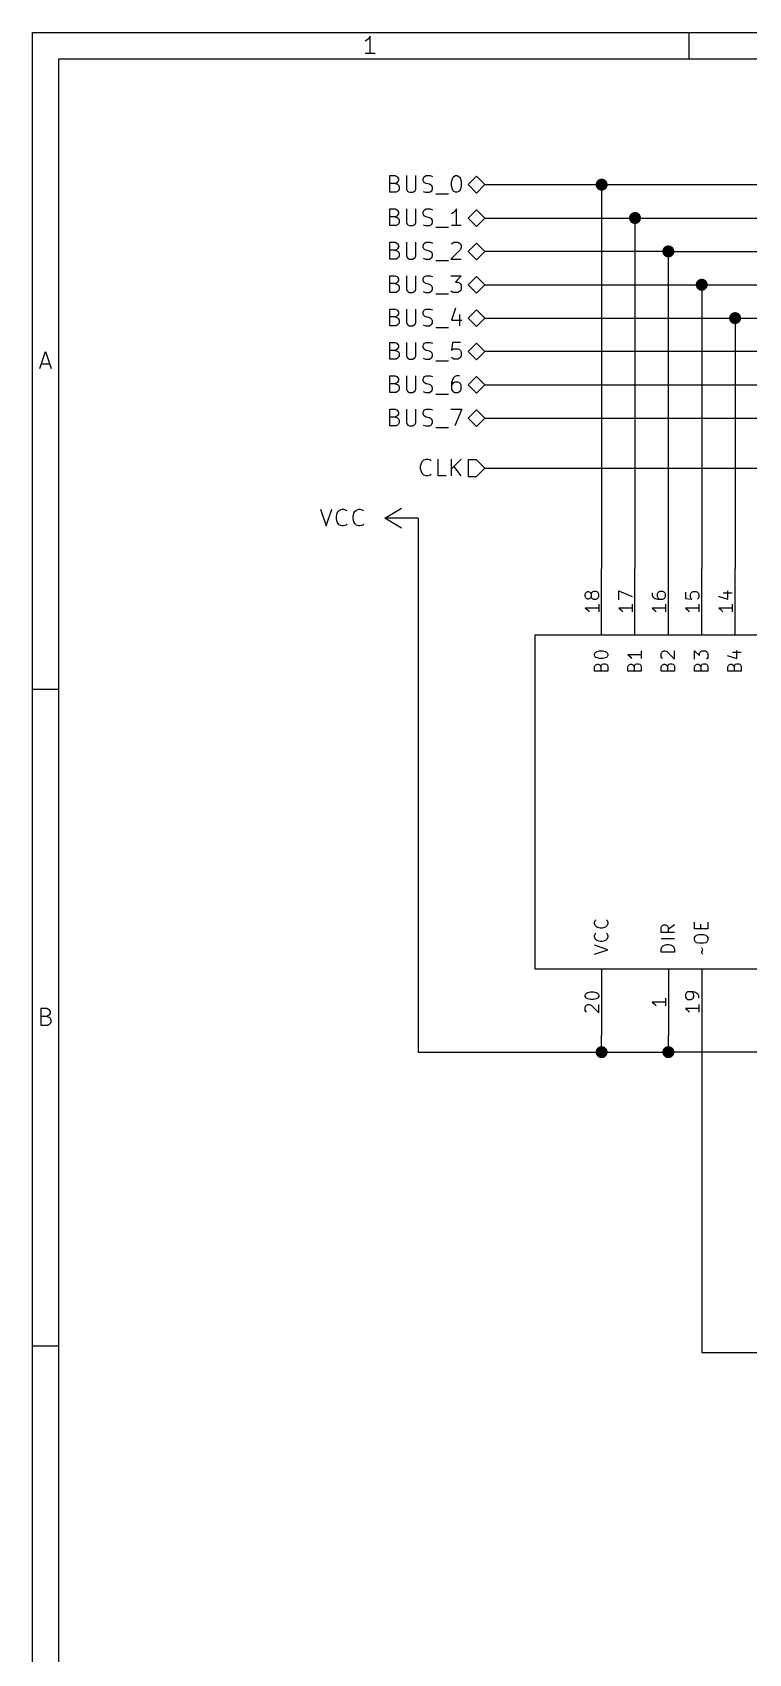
# Model space of a CAD drawing. Extents: x 0.4 to 11.3, y -7.9 to -0.4.
# Drawn here: x 0.394 to 2.54, y -5.253 to -0.394 of the extents above; entities that cross this region are included whole.
import ezdxf

# ---------------------------------------------------------------- set-up
doc = ezdxf.new("R2010")
doc.units = 0
doc.header["$MEASUREMENT"] = 0
for name, color, linetype in [('BROWN2', 54, 'CONTINUOUS'), ('CYAN2', 4, 'CONTINUOUS'), ('GREEN3', 91, 'CONTINUOUS'), ('LYELLOW', 51, 'CONTINUOUS'), ('RED2', 1, 'CONTINUOUS'), ('RED3', 11, 'CONTINUOUS')]:
    doc.layers.add(name, color=color, linetype=linetype)

msp = doc.modelspace()

# ---------------------------------------------------------------- linework, layer by layer
at = {"layer": 'BROWN2', "linetype": 'CONTINUOUS'}
for p, q in [((1.4646, -0.8728), (1.4646, -0.8228)), ((1.4646, -0.8228), (1.4812, -0.8228)), ((1.4812, -0.8228), (1.486, -0.8252)), ((1.486, -0.8252), (1.4884, -0.8276)), ((1.5146, -0.8228), (1.5146, -0.8633)), ((1.5431, -0.8633), (1.5431, -0.8228)), ((1.567, -0.8276), (1.5693, -0.8252)), ((1.5693, -0.8252), (1.5741, -0.8228)), ((1.5741, -0.8228), (1.586, -0.8228)), ((1.586, -0.8228), (1.5932, -0.8252)), ((1.6551, -0.8276), (1.6574, -0.8252)), ((1.6574, -0.8252), (1.6622, -0.8228)), ((1.6622, -0.8228), (1.667, -0.8228)), ((1.667, -0.8228), (1.6717, -0.8252)), ((1.6717, -0.8252), (1.6741, -0.8276)), ((1.725, -0.825), (1.7, -0.85)), ((1.75, -0.85), (1.725, -0.825)), ((1.4812, -0.8466), (1.4646, -0.8466)), ((1.4836, -0.8728), (1.4646, -0.8728)), ((1.486, -0.8442), (1.4812, -0.8466)), ((1.4812, -0.8466), (1.4884, -0.849)), ((1.4884, -0.8704), (1.4836, -0.8728)), ((1.4884, -0.8419), (1.486, -0.8442)), ((1.4884, -0.8276), (1.4908, -0.8323)), ((1.4908, -0.8371), (1.4884, -0.8419)), ((1.4884, -0.849), (1.4908, -0.8514)), ((1.4908, -0.868), (1.4884, -0.8704)), ((1.4908, -0.8323), (1.4908, -0.8371)), ((1.4908, -0.8514), (1.4931, -0.8561)), ((1.4931, -0.8633), (1.4908, -0.868)), ((1.4931, -0.8561), (1.4931, -0.8633)), ((1.5146, -0.8633), (1.517, -0.868)), ((1.517, -0.868), (1.5193, -0.8704)), ((1.5193, -0.8704), (1.5241, -0.8728)), ((1.5241, -0.8728), (1.5336, -0.8728)), ((1.5336, -0.8728), (1.5384, -0.8704)), ((1.5384, -0.8704), (1.5408, -0.868)), ((1.5408, -0.868), (1.5431, -0.8633)), ((1.5646, -0.8323), (1.567, -0.8276)), ((1.5646, -0.8371), (1.5646, -0.8323)), ((1.567, -0.8419), (1.5646, -0.8371)), ((1.5646, -0.8704), (1.5717, -0.8728)), ((1.5693, -0.8442), (1.567, -0.8419)), ((1.5741, -0.8466), (1.5693, -0.8442)), ((1.5717, -0.8728), (1.5836, -0.8728)), ((1.5836, -0.849), (1.5741, -0.8466)), ((1.5884, -0.8514), (1.5836, -0.849)), ((1.5836, -0.8728), (1.5884, -0.8704)), ((1.5908, -0.8538), (1.5884, -0.8514)), ((1.5884, -0.8704), (1.5908, -0.868)), ((1.5932, -0.8585), (1.5908, -0.8538)), ((1.5908, -0.868), (1.5932, -0.8633)), ((1.5932, -0.8633), (1.5932, -0.8585)), ((1.6503, -0.8419), (1.6527, -0.8323)), ((1.6503, -0.8538), (1.6503, -0.8419)), ((1.6527, -0.8633), (1.6503, -0.8538)), ((1.6527, -0.8323), (1.6551, -0.8276)), ((1.6551, -0.868), (1.6527, -0.8633)), ((1.6574, -0.8704), (1.6551, -0.868)), ((1.6622, -0.8728), (1.6574, -0.8704)), ((1.667, -0.8728), (1.6622, -0.8728)), ((1.6717, -0.8704), (1.667, -0.8728)), ((1.6741, -0.868), (1.6717, -0.8704)), ((1.6741, -0.8276), (1.6765, -0.8323)), ((1.6765, -0.8633), (1.6741, -0.868)), ((1.6765, -0.8323), (1.6789, -0.8419)), ((1.6789, -0.8538), (1.6765, -0.8633)), ((1.6789, -0.8419), (1.6789, -0.8538)), ((1.7, -0.85), (1.725, -0.875)), ((1.725, -0.875), (1.75, -0.85)), ((1.4646, -0.9728), (1.4646, -0.9228)), ((1.4646, -0.9228), (1.4812, -0.9228)), ((1.4812, -0.9228), (1.486, -0.9252)), ((1.5146, -0.9228), (1.5146, -0.9633)), ((1.5431, -0.9633), (1.5431, -0.9228)), ((1.5693, -0.9252), (1.5741, -0.9228)), ((1.5741, -0.9228), (1.586, -0.9228)), ((1.586, -0.9228), (1.5932, -0.9252)), ((1.6027, -0.8776), (1.6408, -0.8776)), ((1.6646, -0.9228), (1.6598, -0.9299)), ((1.6646, -0.9728), (1.6646, -0.9228)), ((1.4812, -0.9466), (1.4646, -0.9466)), ((1.486, -0.9442), (1.4812, -0.9466)), ((1.4812, -0.9466), (1.4884, -0.949)), ((1.4884, -0.9704), (1.4836, -0.9728)), ((1.486, -0.9252), (1.4884, -0.9276)), ((1.4884, -0.9419), (1.486, -0.9442)), ((1.4884, -0.9276), (1.4908, -0.9323)), ((1.4908, -0.9371), (1.4884, -0.9419)), ((1.4884, -0.949), (1.4908, -0.9514)), ((1.4908, -0.968), (1.4884, -0.9704)), ((1.4908, -0.9323), (1.4908, -0.9371)), ((1.4908, -0.9514), (1.4931, -0.9561)), ((1.4931, -0.9633), (1.4908, -0.968)), ((1.4931, -0.9561), (1.4931, -0.9633)), ((1.5146, -0.9633), (1.517, -0.968)), ((1.517, -0.968), (1.5193, -0.9704)), ((1.5193, -0.9704), (1.5241, -0.9728)), ((1.5336, -0.9728), (1.5384, -0.9704)), ((1.5384, -0.9704), (1.5408, -0.968)), ((1.5408, -0.968), (1.5431, -0.9633)), ((1.5646, -0.9323), (1.567, -0.9276)), ((1.5646, -0.9371), (1.5646, -0.9323)), ((1.567, -0.9419), (1.5646, -0.9371)), ((1.5646, -0.9704), (1.5717, -0.9728)), ((1.567, -0.9276), (1.5693, -0.9252)), ((1.5693, -0.9442), (1.567, -0.9419)), ((1.5741, -0.9466), (1.5693, -0.9442)), ((1.5836, -0.949), (1.5741, -0.9466)), ((1.5884, -0.9514), (1.5836, -0.949)), ((1.5836, -0.9728), (1.5884, -0.9704)), ((1.5908, -0.9538), (1.5884, -0.9514)), ((1.5884, -0.9704), (1.5908, -0.968)), ((1.5932, -0.9585), (1.5908, -0.9538)), ((1.5908, -0.968), (1.5932, -0.9633)), ((1.5932, -0.9633), (1.5932, -0.9585)), ((1.6551, -0.9347), (1.6503, -0.9371)), ((1.6598, -0.9299), (1.6551, -0.9347)), ((1.725, -0.925), (1.7, -0.95)), ((1.7, -0.95), (1.725, -0.975)), ((1.75, -0.95), (1.725, -0.925)), ((1.725, -0.975), (1.75, -0.95)), ((1.4836, -0.9728), (1.4646, -0.9728)), ((1.5241, -0.9728), (1.5336, -0.9728)), ((1.5717, -0.9728), (1.5836, -0.9728)), ((1.6027, -0.9776), (1.6408, -0.9776)), ((1.6789, -0.9728), (1.6503, -0.9728)), ((1.4646, -1.0728), (1.4646, -1.0228)), ((1.4646, -1.0228), (1.4812, -1.0228)), ((1.4812, -1.0466), (1.4646, -1.0466)), ((1.4812, -1.0228), (1.486, -1.0252)), ((1.486, -1.0442), (1.4812, -1.0466)), ((1.4812, -1.0466), (1.4884, -1.049)), ((1.486, -1.0252), (1.4884, -1.0276)), ((1.4884, -1.0419), (1.486, -1.0442)), ((1.4884, -1.0276), (1.4908, -1.0323)), ((1.4908, -1.0371), (1.4884, -1.0419)), ((1.4884, -1.049), (1.4908, -1.0514)), ((1.4908, -1.068), (1.4884, -1.0704)), ((1.4908, -1.0323), (1.4908, -1.0371)), ((1.4908, -1.0514), (1.4931, -1.0561)), ((1.4931, -1.0633), (1.4908, -1.068)), ((1.4931, -1.0561), (1.4931, -1.0633)), ((1.5146, -1.0228), (1.5146, -1.0633)), ((1.5146, -1.0633), (1.517, -1.068)), ((1.517, -1.068), (1.5193, -1.0704)), ((1.5384, -1.0704), (1.5408, -1.068)), ((1.5408, -1.068), (1.5431, -1.0633)), ((1.5431, -1.0633), (1.5431, -1.0228)), ((1.5646, -1.0323), (1.567, -1.0276)), ((1.5646, -1.0371), (1.5646, -1.0323)), ((1.567, -1.0419), (1.5646, -1.0371)), ((1.567, -1.0276), (1.5693, -1.0252)), ((1.5693, -1.0442), (1.567, -1.0419)), ((1.5693, -1.0252), (1.5741, -1.0228)), ((1.5741, -1.0466), (1.5693, -1.0442)), ((1.5741, -1.0228), (1.586, -1.0228)), ((1.5836, -1.049), (1.5741, -1.0466)), ((1.5884, -1.0514), (1.5836, -1.049)), ((1.586, -1.0228), (1.5932, -1.0252)), ((1.5908, -1.0538), (1.5884, -1.0514)), ((1.5884, -1.0704), (1.5908, -1.068)), ((1.5932, -1.0585), (1.5908, -1.0538)), ((1.5908, -1.068), (1.5932, -1.0633)), ((1.5932, -1.0633), (1.5932, -1.0585)), ((1.6765, -1.0442), (1.6479, -1.0728)), ((1.6503, -1.0276), (1.6527, -1.0252)), ((1.6527, -1.0252), (1.6574, -1.0228)), ((1.6574, -1.0228), (1.6693, -1.0228)), ((1.6693, -1.0228), (1.6741, -1.0252)), ((1.6741, -1.0252), (1.6765, -1.0276)), ((1.6765, -1.0276), (1.6789, -1.0323)), ((1.6789, -1.0371), (1.6765, -1.0442)), ((1.6789, -1.0323), (1.6789, -1.0371)), ((1.725, -1.025), (1.7, -1.05)), ((1.7, -1.05), (1.725, -1.075)), ((1.75, -1.05), (1.725, -1.025)), ((1.725, -1.075), (1.75, -1.05)), ((1.4836, -1.0728), (1.4646, -1.0728)), ((1.4884, -1.0704), (1.4836, -1.0728)), ((1.5193, -1.0704), (1.5241, -1.0728)), ((1.5241, -1.0728), (1.5336, -1.0728)), ((1.5336, -1.0728), (1.5384, -1.0704)), ((1.5646, -1.0704), (1.5717, -1.0728)), ((1.5717, -1.0728), (1.5836, -1.0728)), ((1.5836, -1.0728), (1.5884, -1.0704)), ((1.6027, -1.0776), (1.6408, -1.0776)), ((1.6479, -1.0728), (1.6789, -1.0728)), ((1.4646, -1.1728), (1.4646, -1.1228)), ((1.4646, -1.1228), (1.4812, -1.1228)), ((1.4812, -1.1466), (1.4646, -1.1466)), ((1.4812, -1.1228), (1.486, -1.1252)), ((1.486, -1.1442), (1.4812, -1.1466)), ((1.4812, -1.1466), (1.4884, -1.149)), ((1.486, -1.1252), (1.4884, -1.1276)), ((1.4884, -1.1419), (1.486, -1.1442)), ((1.4884, -1.1276), (1.4908, -1.1323)), ((1.4908, -1.1371), (1.4884, -1.1419)), ((1.4884, -1.149), (1.4908, -1.1514)), ((1.4908, -1.1323), (1.4908, -1.1371)), ((1.4908, -1.1514), (1.4931, -1.1561)), ((1.4931, -1.1633), (1.4908, -1.168)), ((1.4931, -1.1561), (1.4931, -1.1633)), ((1.5146, -1.1228), (1.5146, -1.1633)), ((1.5146, -1.1633), (1.517, -1.168)), ((1.5408, -1.168), (1.5431, -1.1633)), ((1.5431, -1.1633), (1.5431, -1.1228)), ((1.5646, -1.1323), (1.567, -1.1276)), ((1.5646, -1.1371), (1.5646, -1.1323)), ((1.567, -1.1419), (1.5646, -1.1371)), ((1.567, -1.1276), (1.5693, -1.1252)), ((1.5693, -1.1442), (1.567, -1.1419)), ((1.5693, -1.1252), (1.5741, -1.1228)), ((1.5741, -1.1466), (1.5693, -1.1442)), ((1.5741, -1.1228), (1.586, -1.1228)), ((1.5836, -1.149), (1.5741, -1.1466)), ((1.5884, -1.1514), (1.5836, -1.149)), ((1.586, -1.1228), (1.5932, -1.1252)), ((1.5908, -1.1538), (1.5884, -1.1514)), ((1.5932, -1.1585), (1.5908, -1.1538)), ((1.5908, -1.168), (1.5932, -1.1633)), ((1.5932, -1.1633), (1.5932, -1.1585)), ((1.6479, -1.1228), (1.6789, -1.1228)), ((1.6789, -1.1228), (1.6622, -1.1419)), ((1.6622, -1.1419), (1.6693, -1.1419)), ((1.6693, -1.1419), (1.6741, -1.1442)), ((1.6741, -1.1442), (1.6765, -1.1466)), ((1.6765, -1.1466), (1.6789, -1.1514)), ((1.6789, -1.1633), (1.6765, -1.168)), ((1.6789, -1.1514), (1.6789, -1.1633)), ((1.725, -1.125), (1.7, -1.15)), ((1.7, -1.15), (1.725, -1.175)), ((1.75, -1.15), (1.725, -1.125)), ((1.725, -1.175), (1.75, -1.15)), ((1.4836, -1.1728), (1.4646, -1.1728)), ((1.4884, -1.1704), (1.4836, -1.1728)), ((1.4908, -1.168), (1.4884, -1.1704)), ((1.517, -1.168), (1.5193, -1.1704)), ((1.5193, -1.1704), (1.5241, -1.1728)), ((1.5241, -1.1728), (1.5336, -1.1728)), ((1.5336, -1.1728), (1.5384, -1.1704)), ((1.5384, -1.1704), (1.5408, -1.168)), ((1.5646, -1.1704), (1.5717, -1.1728)), ((1.5717, -1.1728), (1.5836, -1.1728)), ((1.5836, -1.1728), (1.5884, -1.1704)), ((1.5884, -1.1704), (1.5908, -1.168)), ((1.6027, -1.1776), (1.6408, -1.1776)), ((1.6503, -1.1704), (1.6479, -1.168)), ((1.6551, -1.1728), (1.6503, -1.1704)), ((1.6693, -1.1728), (1.6551, -1.1728)), ((1.6741, -1.1704), (1.6693, -1.1728)), ((1.6765, -1.168), (1.6741, -1.1704)), ((1.4646, -1.2728), (1.4646, -1.2228)), ((1.4646, -1.2228), (1.4812, -1.2228)), ((1.4812, -1.2466), (1.4646, -1.2466)), ((1.4812, -1.2228), (1.486, -1.2252)), ((1.486, -1.2442), (1.4812, -1.2466)), ((1.4812, -1.2466), (1.4884, -1.249)), ((1.486, -1.2252), (1.4884, -1.2276)), ((1.4884, -1.2419), (1.486, -1.2442)), ((1.4884, -1.2276), (1.4908, -1.2323)), ((1.4908, -1.2371), (1.4884, -1.2419)), ((1.4884, -1.249), (1.4908, -1.2514)), ((1.4908, -1.2323), (1.4908, -1.2371)), ((1.4908, -1.2514), (1.4931, -1.2561)), ((1.4931, -1.2633), (1.4908, -1.268)), ((1.4931, -1.2561), (1.4931, -1.2633)), ((1.5146, -1.2228), (1.5146, -1.2633)), ((1.5146, -1.2633), (1.517, -1.268)), ((1.5408, -1.268), (1.5431, -1.2633)), ((1.5431, -1.2633), (1.5431, -1.2228)), ((1.5646, -1.2323), (1.567, -1.2276)), ((1.5646, -1.2371), (1.5646, -1.2323)), ((1.567, -1.2419), (1.5646, -1.2371)), ((1.567, -1.2276), (1.5693, -1.2252)), ((1.5693, -1.2442), (1.567, -1.2419)), ((1.5693, -1.2252), (1.5741, -1.2228)), ((1.5741, -1.2466), (1.5693, -1.2442)), ((1.5741, -1.2228), (1.586, -1.2228)), ((1.5836, -1.249), (1.5741, -1.2466)), ((1.5884, -1.2514), (1.5836, -1.249)), ((1.586, -1.2228), (1.5932, -1.2252)), ((1.5908, -1.2538), (1.5884, -1.2514)), ((1.5932, -1.2585), (1.5908, -1.2538)), ((1.5908, -1.268), (1.5932, -1.2633)), ((1.5932, -1.2633), (1.5932, -1.2585)), ((1.6622, -1.2204), (1.6503, -1.2561)), ((1.6503, -1.2561), (1.6812, -1.2561)), ((1.6741, -1.2395), (1.6741, -1.2728)), ((1.725, -1.225), (1.7, -1.25)), ((1.7, -1.25), (1.725, -1.275)), ((1.75, -1.25), (1.725, -1.225)), ((1.725, -1.275), (1.75, -1.25)), ((1.4836, -1.2728), (1.4646, -1.2728)), ((1.4884, -1.2704), (1.4836, -1.2728)), ((1.4908, -1.268), (1.4884, -1.2704)), ((1.517, -1.268), (1.5193, -1.2704)), ((1.5193, -1.2704), (1.5241, -1.2728)), ((1.5241, -1.2728), (1.5336, -1.2728)), ((1.5336, -1.2728), (1.5384, -1.2704)), ((1.5384, -1.2704), (1.5408, -1.268)), ((1.5646, -1.2704), (1.5717, -1.2728)), ((1.5717, -1.2728), (1.5836, -1.2728)), ((1.5836, -1.2728), (1.5884, -1.2704)), ((1.5884, -1.2704), (1.5908, -1.268)), ((1.6027, -1.2776), (1.6408, -1.2776)), ((1.4646, -1.3728), (1.4646, -1.3228)), ((1.4646, -1.3228), (1.4812, -1.3228)), ((1.4812, -1.3466), (1.4646, -1.3466)), ((1.4812, -1.3228), (1.486, -1.3252)), ((1.486, -1.3442), (1.4812, -1.3466)), ((1.4812, -1.3466), (1.4884, -1.349)), ((1.486, -1.3252), (1.4884, -1.3276)), ((1.4884, -1.3419), (1.486, -1.3442)), ((1.4884, -1.3276), (1.4908, -1.3323)), ((1.4908, -1.3371), (1.4884, -1.3419)), ((1.4884, -1.349), (1.4908, -1.3514)), ((1.4908, -1.3323), (1.4908, -1.3371)), ((1.4908, -1.3514), (1.4931, -1.3561)), ((1.4931, -1.3561), (1.4931, -1.3633)), ((1.5146, -1.3228), (1.5146, -1.3633)), ((1.5431, -1.3633), (1.5431, -1.3228)), ((1.5646, -1.3323), (1.567, -1.3276)), ((1.5646, -1.3371), (1.5646, -1.3323)), ((1.567, -1.3419), (1.5646, -1.3371)), ((1.567, -1.3276), (1.5693, -1.3252)), ((1.5693, -1.3442), (1.567, -1.3419)), ((1.5693, -1.3252), (1.5741, -1.3228)), ((1.5741, -1.3466), (1.5693, -1.3442)), ((1.5741, -1.3228), (1.586, -1.3228)), ((1.5836, -1.349), (1.5741, -1.3466)), ((1.5884, -1.3514), (1.5836, -1.349)), ((1.586, -1.3228), (1.5932, -1.3252)), ((1.5908, -1.3538), (1.5884, -1.3514)), ((1.5932, -1.3585), (1.5908, -1.3538)), ((1.5932, -1.3633), (1.5932, -1.3585)), ((1.6527, -1.3228), (1.6503, -1.3466)), ((1.6503, -1.3466), (1.6527, -1.3442)), ((1.6765, -1.3228), (1.6527, -1.3228)), ((1.6527, -1.3442), (1.6574, -1.3419)), ((1.6574, -1.3419), (1.6693, -1.3419)), ((1.6693, -1.3419), (1.6741, -1.3442)), ((1.6741, -1.3442), (1.6765, -1.3466)), ((1.6765, -1.3466), (1.6789, -1.3514)), ((1.6789, -1.3514), (1.6789, -1.3633)), ((1.725, -1.325), (1.7, -1.35)), ((1.7, -1.35), (1.725, -1.375)), ((1.75, -1.35), (1.725, -1.325)), ((1.725, -1.375), (1.75, -1.35)), ((1.4836, -1.3728), (1.4646, -1.3728)), ((1.4884, -1.3704), (1.4836, -1.3728)), ((1.4908, -1.368), (1.4884, -1.3704)), ((1.4931, -1.3633), (1.4908, -1.368)), ((1.5146, -1.3633), (1.517, -1.368)), ((1.517, -1.368), (1.5193, -1.3704)), ((1.5193, -1.3704), (1.5241, -1.3728)), ((1.5241, -1.3728), (1.5336, -1.3728)), ((1.5336, -1.3728), (1.5384, -1.3704)), ((1.5384, -1.3704), (1.5408, -1.368)), ((1.5408, -1.368), (1.5431, -1.3633)), ((1.5646, -1.3704), (1.5717, -1.3728)), ((1.5717, -1.3728), (1.5836, -1.3728)), ((1.5836, -1.3728), (1.5884, -1.3704)), ((1.5884, -1.3704), (1.5908, -1.368)), ((1.5908, -1.368), (1.5932, -1.3633)), ((1.6027, -1.3776), (1.6408, -1.3776)), ((1.6527, -1.3704), (1.6503, -1.368)), ((1.6574, -1.3728), (1.6527, -1.3704)), ((1.6693, -1.3728), (1.6574, -1.3728)), ((1.6741, -1.3704), (1.6693, -1.3728)), ((1.6765, -1.368), (1.6741, -1.3704)), ((1.6789, -1.3633), (1.6765, -1.368)), ((1.4646, -1.4728), (1.4646, -1.4228)), ((1.4646, -1.4228), (1.4812, -1.4228)), ((1.4812, -1.4466), (1.4646, -1.4466)), ((1.4812, -1.4228), (1.486, -1.4252)), ((1.486, -1.4442), (1.4812, -1.4466)), ((1.4812, -1.4466), (1.4884, -1.449)), ((1.486, -1.4252), (1.4884, -1.4276)), ((1.4884, -1.4419), (1.486, -1.4442)), ((1.4884, -1.4276), (1.4908, -1.4323)), ((1.4908, -1.4371), (1.4884, -1.4419)), ((1.4884, -1.449), (1.4908, -1.4514)), ((1.4908, -1.4323), (1.4908, -1.4371)), ((1.4908, -1.4514), (1.4931, -1.4561)), ((1.4931, -1.4561), (1.4931, -1.4633)), ((1.5146, -1.4228), (1.5146, -1.4633)), ((1.5431, -1.4633), (1.5431, -1.4228)), ((1.5646, -1.4323), (1.567, -1.4276)), ((1.5646, -1.4371), (1.5646, -1.4323)), ((1.567, -1.4419), (1.5646, -1.4371)), ((1.567, -1.4276), (1.5693, -1.4252)), ((1.5693, -1.4442), (1.567, -1.4419)), ((1.5693, -1.4252), (1.5741, -1.4228)), ((1.5741, -1.4466), (1.5693, -1.4442)), ((1.5741, -1.4228), (1.586, -1.4228)), ((1.5836, -1.449), (1.5741, -1.4466)), ((1.5884, -1.4514), (1.5836, -1.449)), ((1.586, -1.4228), (1.5932, -1.4252)), ((1.5908, -1.4538), (1.5884, -1.4514)), ((1.5932, -1.4585), (1.5908, -1.4538)), ((1.6527, -1.4347), (1.6503, -1.4442)), ((1.6503, -1.4442), (1.6503, -1.4633)), ((1.6527, -1.4466), (1.6503, -1.4514)), ((1.6574, -1.4276), (1.6527, -1.4347)), ((1.6551, -1.4442), (1.6527, -1.4466)), ((1.6598, -1.4419), (1.6551, -1.4442)), ((1.6598, -1.4252), (1.6574, -1.4276)), ((1.6646, -1.4228), (1.6598, -1.4252)), ((1.6693, -1.4419), (1.6598, -1.4419)), ((1.6741, -1.4228), (1.6646, -1.4228)), ((1.6741, -1.4442), (1.6693, -1.4419)), ((1.6765, -1.4466), (1.6741, -1.4442)), ((1.6789, -1.4514), (1.6765, -1.4466)), ((1.6789, -1.4633), (1.6789, -1.4514)), ((1.725, -1.425), (1.7, -1.45)), ((1.7, -1.45), (1.725, -1.475)), ((1.75, -1.45), (1.725, -1.425)), ((1.725, -1.475), (1.75, -1.45)), ((1.4836, -1.4728), (1.4646, -1.4728)), ((1.4884, -1.4704), (1.4836, -1.4728)), ((1.4908, -1.468), (1.4884, -1.4704)), ((1.4931, -1.4633), (1.4908, -1.468)), ((1.5146, -1.4633), (1.517, -1.468)), ((1.517, -1.468), (1.5193, -1.4704)), ((1.5193, -1.4704), (1.5241, -1.4728)), ((1.5241, -1.4728), (1.5336, -1.4728)), ((1.5336, -1.4728), (1.5384, -1.4704)), ((1.5384, -1.4704), (1.5408, -1.468)), ((1.5408, -1.468), (1.5431, -1.4633)), ((1.5646, -1.4704), (1.5717, -1.4728)), ((1.5717, -1.4728), (1.5836, -1.4728)), ((1.5836, -1.4728), (1.5884, -1.4704)), ((1.5884, -1.4704), (1.5908, -1.468)), ((1.5908, -1.468), (1.5932, -1.4633)), ((1.5932, -1.4633), (1.5932, -1.4585)), ((1.6027, -1.4776), (1.6408, -1.4776)), ((1.6503, -1.4633), (1.6527, -1.468)), ((1.6527, -1.468), (1.6551, -1.4704)), ((1.6551, -1.4704), (1.6598, -1.4728)), ((1.6598, -1.4728), (1.6693, -1.4728)), ((1.6693, -1.4728), (1.6741, -1.4704)), ((1.6741, -1.4704), (1.6765, -1.468)), ((1.6765, -1.468), (1.6789, -1.4633)), ((1.4646, -1.5728), (1.4646, -1.5228)), ((1.4646, -1.5228), (1.4812, -1.5228)), ((1.4812, -1.5466), (1.4646, -1.5466)), ((1.4812, -1.5228), (1.486, -1.5252)), ((1.486, -1.5442), (1.4812, -1.5466)), ((1.4812, -1.5466), (1.4884, -1.549)), ((1.486, -1.5252), (1.4884, -1.5276)), ((1.4884, -1.5419), (1.486, -1.5442)), ((1.4884, -1.5276), (1.4908, -1.5323)), ((1.4908, -1.5371), (1.4884, -1.5419)), ((1.4884, -1.549), (1.4908, -1.5514)), ((1.4908, -1.5323), (1.4908, -1.5371)), ((1.4908, -1.5514), (1.4931, -1.5561)), ((1.5146, -1.5228), (1.5146, -1.5633)), ((1.5431, -1.5633), (1.5431, -1.5228)), ((1.5646, -1.5323), (1.567, -1.5276)), ((1.5646, -1.5371), (1.5646, -1.5323)), ((1.567, -1.5419), (1.5646, -1.5371)), ((1.567, -1.5276), (1.5693, -1.5252)), ((1.5693, -1.5442), (1.567, -1.5419)), ((1.5693, -1.5252), (1.5741, -1.5228)), ((1.5741, -1.5466), (1.5693, -1.5442)), ((1.5741, -1.5228), (1.586, -1.5228)), ((1.5836, -1.549), (1.5741, -1.5466)), ((1.5884, -1.5514), (1.5836, -1.549)), ((1.586, -1.5228), (1.5932, -1.5252)), ((1.5908, -1.5538), (1.5884, -1.5514)), ((1.5932, -1.5585), (1.5908, -1.5538)), ((1.6479, -1.5228), (1.6812, -1.5228)), ((1.6812, -1.5228), (1.6598, -1.5728)), ((1.725, -1.525), (1.7, -1.55)), ((1.7, -1.55), (1.725, -1.575)), ((1.75, -1.55), (1.725, -1.525)), ((1.725, -1.575), (1.75, -1.55)), ((1.4836, -1.5728), (1.4646, -1.5728)), ((1.4884, -1.5704), (1.4836, -1.5728)), ((1.4908, -1.568), (1.4884, -1.5704)), ((1.4931, -1.5633), (1.4908, -1.568)), ((1.4931, -1.5561), (1.4931, -1.5633)), ((1.5146, -1.5633), (1.517, -1.568)), ((1.517, -1.568), (1.5193, -1.5704)), ((1.5193, -1.5704), (1.5241, -1.5728)), ((1.5241, -1.5728), (1.5336, -1.5728)), ((1.5336, -1.5728), (1.5384, -1.5704)), ((1.5384, -1.5704), (1.5408, -1.568)), ((1.5408, -1.568), (1.5431, -1.5633)), ((1.5646, -1.5704), (1.5717, -1.5728)), ((1.5717, -1.5728), (1.5836, -1.5728)), ((1.5836, -1.5728), (1.5884, -1.5704)), ((1.5884, -1.5704), (1.5908, -1.568)), ((1.5908, -1.568), (1.5932, -1.5633)), ((1.5932, -1.5633), (1.5932, -1.5585)), ((1.6027, -1.5776), (1.6408, -1.5776)), ((1.5574, -1.6942), (1.5598, -1.6847)), ((1.5574, -1.7014), (1.5574, -1.6942)), ((1.5598, -1.6847), (1.5622, -1.6799)), ((1.5622, -1.6799), (1.567, -1.6752)), ((1.567, -1.6752), (1.5741, -1.6728)), ((1.5741, -1.6728), (1.5789, -1.6728)), ((1.5789, -1.6728), (1.586, -1.6752)), ((1.586, -1.6752), (1.5884, -1.6776)), ((1.6098, -1.7228), (1.6098, -1.6728)), ((1.6503, -1.7228), (1.6503, -1.6728)), ((1.6789, -1.6728), (1.6503, -1.7014)), ((1.6789, -1.7228), (1.6574, -1.6942)), ((1.725, -1.675), (1.7, -1.675)), ((1.7, -1.675), (1.7, -1.725)), ((1.75, -1.7), (1.725, -1.675)), ((1.725, -1.725), (1.75, -1.7)), ((1.5598, -1.7109), (1.5574, -1.7014)), ((1.5622, -1.7157), (1.5598, -1.7109)), ((1.567, -1.7204), (1.5622, -1.7157)), ((1.5741, -1.7228), (1.567, -1.7204)), ((1.5789, -1.7228), (1.5741, -1.7228)), ((1.586, -1.7204), (1.5789, -1.7228)), ((1.5884, -1.718), (1.586, -1.7204)), ((1.6336, -1.7228), (1.6098, -1.7228)), ((1.7, -1.725), (1.725, -1.725))]:
    msp.add_line(p, q, dxfattribs=at)
at = {"layer": 'CYAN2', "linetype": 'CONTINUOUS'}
for p, q in [((1.2575, -1.8228), (1.2742, -1.8728)), ((1.2742, -1.8728), (1.2909, -1.8228)), ((1.3051, -1.8442), (1.3075, -1.8347)), ((1.3051, -1.8514), (1.3051, -1.8442)), ((1.3075, -1.8347), (1.3099, -1.8299)), ((1.3099, -1.8299), (1.3147, -1.8252)), ((1.3147, -1.8252), (1.3218, -1.8228)), ((1.3218, -1.8228), (1.3266, -1.8228)), ((1.3266, -1.8228), (1.3337, -1.8252)), ((1.3337, -1.8252), (1.3361, -1.8276)), ((1.3551, -1.8442), (1.3575, -1.8347)), ((1.3551, -1.8514), (1.3551, -1.8442)), ((1.3575, -1.8347), (1.3599, -1.8299)), ((1.3599, -1.8299), (1.3647, -1.8252)), ((1.3647, -1.8252), (1.3718, -1.8228)), ((1.3718, -1.8228), (1.3766, -1.8228)), ((1.3766, -1.8228), (1.3837, -1.8252)), ((1.3837, -1.8252), (1.3861, -1.8276)), ((1.3075, -1.8609), (1.3051, -1.8514)), ((1.3099, -1.8657), (1.3075, -1.8609)), ((1.3147, -1.8704), (1.3099, -1.8657)), ((1.3218, -1.8728), (1.3147, -1.8704)), ((1.3266, -1.8728), (1.3218, -1.8728)), ((1.3337, -1.8704), (1.3266, -1.8728)), ((1.3361, -1.868), (1.3337, -1.8704)), ((1.3575, -1.8609), (1.3551, -1.8514)), ((1.3599, -1.8657), (1.3575, -1.8609)), ((1.3647, -1.8704), (1.3599, -1.8657)), ((1.3718, -1.8728), (1.3647, -1.8704)), ((1.3766, -1.8728), (1.3718, -1.8728)), ((1.3837, -1.8704), (1.3766, -1.8728)), ((1.3861, -1.868), (1.3837, -1.8704)), ((2.0785, -2.2571), (2.0804, -2.2533)), ((2.0785, -2.2609), (2.0785, -2.2571)), ((2.0804, -2.2648), (2.0785, -2.2609)), ((2.0804, -2.2533), (2.0823, -2.2514)), ((2.0823, -2.2667), (2.0804, -2.2648)), ((2.0823, -2.2514), (2.0861, -2.2495)), ((2.0861, -2.2686), (2.0823, -2.2667)), ((2.0861, -2.2495), (2.0937, -2.2476)), ((2.0937, -2.2705), (2.0861, -2.2686)), ((2.0937, -2.2476), (2.1033, -2.2476)), ((2.1033, -2.2705), (2.0937, -2.2705)), ((2.1033, -2.2476), (2.1109, -2.2495)), ((2.1109, -2.2686), (2.1033, -2.2705)), ((2.1109, -2.2495), (2.1147, -2.2514)), ((2.1147, -2.2667), (2.1109, -2.2686)), ((2.1147, -2.2514), (2.1166, -2.2533)), ((2.1166, -2.2648), (2.1147, -2.2667)), ((2.1166, -2.2533), (2.1185, -2.2571)), ((2.1185, -2.2609), (2.1166, -2.2648)), ((2.1185, -2.2571), (2.1185, -2.2609)), ((2.2185, -2.259), (2.1785, -2.259)), ((2.1785, -2.259), (2.1842, -2.2629)), ((2.1842, -2.2629), (2.188, -2.2667)), ((2.188, -2.2667), (2.1899, -2.2705)), ((2.2185, -2.2476), (2.2185, -2.2705)), ((2.2785, -2.2552), (2.2804, -2.2514)), ((2.2785, -2.2648), (2.2785, -2.2552)), ((2.2804, -2.2686), (2.2785, -2.2648)), ((2.2804, -2.2514), (2.2823, -2.2495)), ((2.2823, -2.2705), (2.2804, -2.2686)), ((2.2823, -2.2495), (2.2861, -2.2476)), ((2.2861, -2.2476), (2.2899, -2.2476)), ((2.2899, -2.2476), (2.2956, -2.2495)), ((2.2956, -2.2495), (2.3185, -2.2724)), ((2.3185, -2.2724), (2.3185, -2.2476)), ((2.3785, -2.2724), (2.3785, -2.2476)), ((2.3785, -2.2476), (2.3937, -2.2609)), ((2.3937, -2.2552), (2.3956, -2.2514)), ((2.3937, -2.2609), (2.3937, -2.2552)), ((2.3956, -2.2514), (2.3976, -2.2495)), ((2.3976, -2.2495), (2.4014, -2.2476)), ((2.4014, -2.2476), (2.4109, -2.2476)), ((2.4109, -2.2476), (2.4147, -2.2495)), ((2.4147, -2.2495), (2.4166, -2.2514)), ((2.4166, -2.2705), (2.4147, -2.2724)), ((2.4166, -2.2514), (2.4185, -2.2552)), ((2.4185, -2.2667), (2.4166, -2.2705)), ((2.4185, -2.2552), (2.4185, -2.2667)), ((2.4766, -2.2609), (2.5052, -2.2705)), ((2.4918, -2.2514), (2.5185, -2.2514)), ((2.5052, -2.2705), (2.5052, -2.2457)), ((2.0785, -2.2952), (2.0804, -2.2914)), ((2.0785, -2.3086), (2.0785, -2.2952)), ((2.1185, -2.3086), (2.0785, -2.3086)), ((2.0804, -2.2914), (2.0823, -2.2895)), ((2.0823, -2.2895), (2.0861, -2.2876)), ((2.0861, -2.2876), (2.0899, -2.2876)), ((2.0899, -2.2876), (2.0937, -2.2895)), ((2.0937, -2.2895), (2.0956, -2.2914)), ((2.0956, -2.2914), (2.0976, -2.2952)), ((2.0976, -2.2952), (2.0995, -2.2895)), ((2.0976, -2.2952), (2.0976, -2.3086)), ((2.0995, -2.2895), (2.1014, -2.2876)), ((2.1014, -2.2876), (2.1052, -2.2857)), ((2.1052, -2.2857), (2.1109, -2.2857)), ((2.1109, -2.2857), (2.1147, -2.2876)), ((2.1147, -2.2876), (2.1166, -2.2895)), ((2.1166, -2.2895), (2.1185, -2.2933)), ((2.1185, -2.2933), (2.1185, -2.3086)), ((2.1785, -2.2952), (2.1804, -2.2914)), ((2.1785, -2.3086), (2.1785, -2.2952)), ((2.2185, -2.3086), (2.1785, -2.3086)), ((2.1804, -2.2914), (2.1823, -2.2895)), ((2.1823, -2.2895), (2.1861, -2.2876)), ((2.1861, -2.2876), (2.1899, -2.2876)), ((2.1899, -2.2876), (2.1937, -2.2895)), ((2.1937, -2.2895), (2.1956, -2.2914)), ((2.1956, -2.2914), (2.1976, -2.2952)), ((2.1976, -2.2952), (2.1995, -2.2895)), ((2.1976, -2.2952), (2.1976, -2.3086)), ((2.1995, -2.2895), (2.2014, -2.2876)), ((2.2014, -2.2876), (2.2052, -2.2857)), ((2.2052, -2.2857), (2.2109, -2.2857)), ((2.2109, -2.2857), (2.2147, -2.2876)), ((2.2147, -2.2876), (2.2166, -2.2895)), ((2.2166, -2.2895), (2.2185, -2.2933)), ((2.2185, -2.2933), (2.2185, -2.3086)), ((2.2785, -2.2952), (2.2804, -2.2914)), ((2.2785, -2.3086), (2.2785, -2.2952)), ((2.3185, -2.3086), (2.2785, -2.3086)), ((2.2804, -2.2914), (2.2823, -2.2895)), ((2.2823, -2.2895), (2.2861, -2.2876)), ((2.2861, -2.2876), (2.2899, -2.2876)), ((2.2899, -2.2876), (2.2937, -2.2895)), ((2.2937, -2.2895), (2.2956, -2.2914)), ((2.2956, -2.2914), (2.2976, -2.2952)), ((2.2976, -2.2952), (2.2995, -2.2895)), ((2.2976, -2.2952), (2.2976, -2.3086)), ((2.2995, -2.2895), (2.3014, -2.2876)), ((2.3014, -2.2876), (2.3052, -2.2857)), ((2.3052, -2.2857), (2.3109, -2.2857)), ((2.3109, -2.2857), (2.3147, -2.2876)), ((2.3147, -2.2876), (2.3166, -2.2895)), ((2.3166, -2.2895), (2.3185, -2.2933)), ((2.3185, -2.2933), (2.3185, -2.3086)), ((2.3785, -2.2952), (2.3804, -2.2914)), ((2.3785, -2.3086), (2.3785, -2.2952)), ((2.4185, -2.3086), (2.3785, -2.3086)), ((2.3804, -2.2914), (2.3823, -2.2895)), ((2.3823, -2.2895), (2.3861, -2.2876)), ((2.3861, -2.2876), (2.3899, -2.2876)), ((2.3899, -2.2876), (2.3937, -2.2895)), ((2.3937, -2.2895), (2.3956, -2.2914)), ((2.3956, -2.2914), (2.3976, -2.2952)), ((2.3976, -2.2952), (2.3995, -2.2895)), ((2.3976, -2.2952), (2.3976, -2.3086)), ((2.3995, -2.2895), (2.4014, -2.2876)), ((2.4014, -2.2876), (2.4052, -2.2857)), ((2.4052, -2.2857), (2.4109, -2.2857)), ((2.4109, -2.2857), (2.4147, -2.2876)), ((2.4147, -2.2876), (2.4166, -2.2895)), ((2.4166, -2.2895), (2.4185, -2.2933)), ((2.4185, -2.2933), (2.4185, -2.3086)), ((2.4785, -2.2952), (2.4804, -2.2914)), ((2.4785, -2.3086), (2.4785, -2.2952)), ((2.5185, -2.3086), (2.4785, -2.3086)), ((2.4804, -2.2914), (2.4823, -2.2895)), ((2.4823, -2.2895), (2.4861, -2.2876)), ((2.4861, -2.2876), (2.4899, -2.2876)), ((2.4899, -2.2876), (2.4937, -2.2895)), ((2.4937, -2.2895), (2.4956, -2.2914)), ((2.4956, -2.2914), (2.4976, -2.2952)), ((2.4976, -2.2952), (2.4995, -2.2895)), ((2.4976, -2.2952), (2.4976, -2.3086)), ((2.4995, -2.2895), (2.5014, -2.2876)), ((2.5014, -2.2876), (2.5052, -2.2857)), ((2.5052, -2.2857), (2.5109, -2.2857)), ((2.5109, -2.2857), (2.5147, -2.2876)), ((2.5147, -2.2876), (2.5166, -2.2895)), ((2.5166, -2.2895), (2.5185, -2.2933)), ((2.5185, -2.2933), (2.5185, -2.3086)), ((2.0785, -3.0609), (2.0804, -3.0552)), ((2.0785, -3.0648), (2.0785, -3.0609)), ((2.0804, -3.0552), (2.0823, -3.0533)), ((2.1147, -3.0533), (2.1166, -3.0552)), ((2.1166, -3.0552), (2.1185, -3.0609)), ((2.1185, -3.0609), (2.1185, -3.0648)), ((2.3785, -3.08), (2.3785, -3.0609)), ((2.4185, -3.0609), (2.4185, -3.08)), ((2.0804, -3.0705), (2.0785, -3.0648)), ((2.0785, -3.1009), (2.0804, -3.0952)), ((2.0785, -3.1048), (2.0785, -3.1009)), ((2.0804, -3.1105), (2.0785, -3.1048)), ((2.0842, -3.0743), (2.0804, -3.0705)), ((2.0804, -3.0952), (2.0823, -3.0933)), ((2.088, -3.0762), (2.0842, -3.0743)), ((2.0956, -3.0781), (2.088, -3.0762)), ((2.1014, -3.0781), (2.0956, -3.0781)), ((2.109, -3.0762), (2.1014, -3.0781)), ((2.1128, -3.0743), (2.109, -3.0762)), ((2.1166, -3.0705), (2.1128, -3.0743)), ((2.1147, -3.0933), (2.1166, -3.0952)), ((2.1185, -3.0648), (2.1166, -3.0705)), ((2.1166, -3.0952), (2.1185, -3.1009)), ((2.1185, -3.1048), (2.1166, -3.1105)), ((2.1185, -3.1009), (2.1185, -3.1048)), ((2.2785, -3.0762), (2.2804, -3.0724)), ((2.2785, -3.0914), (2.2785, -3.0762)), ((2.3185, -3.0914), (2.2785, -3.0914)), ((2.2804, -3.0724), (2.2823, -3.0705)), ((2.2823, -3.0705), (2.2861, -3.0686)), ((2.2861, -3.0686), (2.2918, -3.0686)), ((2.2918, -3.0686), (2.2956, -3.0705)), ((2.2956, -3.0705), (2.2976, -3.0724)), ((2.2976, -3.0724), (2.2995, -3.0762)), ((2.3185, -3.0686), (2.2995, -3.0819)), ((2.2995, -3.0762), (2.2995, -3.0914)), ((2.4185, -3.08), (2.3785, -3.08)), ((2.3785, -3.1067), (2.3804, -3.1029)), ((2.3785, -3.1143), (2.3785, -3.1067)), ((2.3804, -3.1029), (2.3842, -3.099)), ((2.3842, -3.099), (2.3918, -3.0971)), ((2.3918, -3.0971), (2.4052, -3.0971)), ((2.3976, -3.08), (2.3976, -3.0667)), ((2.4052, -3.0971), (2.4128, -3.099)), ((2.4128, -3.099), (2.4166, -3.1029)), ((2.4166, -3.1029), (2.4185, -3.1067)), ((2.4185, -3.1067), (2.4185, -3.1143)), ((2.1185, -3.1429), (2.0785, -3.1295)), ((2.0785, -3.1562), (2.1185, -3.1429)), ((2.0842, -3.1143), (2.0804, -3.1105)), ((2.088, -3.1162), (2.0842, -3.1143)), ((2.0956, -3.1181), (2.088, -3.1162)), ((2.1014, -3.1181), (2.0956, -3.1181)), ((2.109, -3.1162), (2.1014, -3.1181)), ((2.1128, -3.1143), (2.109, -3.1162)), ((2.1166, -3.1105), (2.1128, -3.1143)), ((2.3185, -3.1105), (2.2785, -3.1105)), ((2.2785, -3.1409), (2.2804, -3.1352)), ((2.2785, -3.1505), (2.2785, -3.1409)), ((2.3185, -3.1505), (2.2785, -3.1505)), ((2.2804, -3.1352), (2.2842, -3.1314)), ((2.2842, -3.1314), (2.288, -3.1295)), ((2.288, -3.1295), (2.2956, -3.1276)), ((2.2956, -3.1276), (2.3014, -3.1276)), ((2.3014, -3.1276), (2.309, -3.1295)), ((2.309, -3.1295), (2.3128, -3.1314)), ((2.3128, -3.1314), (2.3166, -3.1352)), ((2.3166, -3.1352), (2.3185, -3.1409)), ((2.3185, -3.1409), (2.3185, -3.1505)), ((2.3804, -3.1181), (2.3785, -3.1143)), ((2.3842, -3.1219), (2.3804, -3.1181)), ((2.3918, -3.1238), (2.3842, -3.1219)), ((2.4052, -3.1238), (2.3918, -3.1238)), ((2.4014, -3.139), (2.3995, -3.1371)), ((2.3995, -3.1505), (2.4033, -3.1429)), ((2.4014, -3.1543), (2.3995, -3.1505)), ((2.4033, -3.1429), (2.4014, -3.139)), ((2.4033, -3.1562), (2.4014, -3.1543)), ((2.4128, -3.1219), (2.4052, -3.1238)), ((2.4166, -3.1181), (2.4128, -3.1219)), ((2.4185, -3.1143), (2.4166, -3.1181))]:
    msp.add_line(p, q, dxfattribs=at)
at = {"layer": 'GREEN3', "linetype": 'CONTINUOUS'}
for p, q in [((1.75, -0.85), (2.1, -0.85)), ((2.1, -0.85), (2.1, -2)), ((2.1, -0.85), (7.65, -0.85)), ((1.75, -0.95), (2.2, -0.95)), ((2.2, -0.95), (2.2, -2)), ((2.2, -0.95), (7.75, -0.95)), ((2.3, -1.05), (1.75, -1.05)), ((2.3, -2), (2.3, -1.05)), ((2.3, -1.05), (7.85, -1.05)), ((1.75, -1.15), (2.4, -1.15)), ((2.4, -1.15), (2.4, -2)), ((2.4, -1.15), (7.95, -1.15)), ((1.75, -1.25), (2.5, -1.25)), ((2.5, -1.25), (2.5, -2)), ((2.5, -1.25), (5.25, -1.25)), ((2.6, -1.35), (1.75, -1.35)), ((1.75, -1.45), (2.7, -1.45)), ((1.75, -1.55), (2.8, -1.55)), ((1.75, -1.7), (4.55, -1.7)), ((1.55, -1.85), (1.55, -3.45)), ((2.1, -3.45), (2.1, -3.4)), ((2.3, -3.45), (2.3, -3.4)), ((2.4, -3.4), (2.4, -4.35)), ((1.55, -3.45), (2.1, -3.45)), ((2.1, -3.45), (2.3, -3.45)), ((5.85, -3.45), (2.3, -3.45)), ((2.4, -4.35), (9.7, -4.35))]:
    msp.add_line(p, q, dxfattribs=at)
at = {"layer": 'GREEN3', "const_width": 0.018}
for points in [[(2.091, -0.85, 1), (2.109, -0.85, 1)], [(2.191, -0.95, 1), (2.209, -0.95, 1)], [(2.291, -1.05, 1), (2.309, -1.05, 1)], [(2.391, -1.15, 1), (2.409, -1.15, 1)], [(2.491, -1.25, 1), (2.509, -1.25, 1)], [(2.091, -3.45, 1), (2.109, -3.45, 1)], [(2.291, -3.45, 1), (2.309, -3.45, 1)]]:
    msp.add_lwpolyline(points, format="xyb", close=True, dxfattribs=at)
at = {"layer": 'LYELLOW', "linetype": 'CONTINUOUS'}
for p, q in [((3.7, -2.2), (1.9, -2.2)), ((1.9, -2.2), (1.9, -3.2)), ((1.9, -3.2), (3.7, -3.2))]:
    msp.add_line(p, q, dxfattribs=at)
at = {"layer": 'RED2', "linetype": 'CONTINUOUS'}
for p, q in [((0.3937, -0.3937), (11.2993, -0.3937)), ((0.3937, -7.8743), (0.3937, -0.3937)), ((1.3965, -0.4174), (1.3916, -0.4199)), ((1.4013, -0.4126), (1.3965, -0.4174)), ((1.4062, -0.4053), (1.4013, -0.4126)), ((1.4062, -0.4564), (1.4062, -0.4053)), ((2.3622, -0.4724), (2.3622, -0.3937)), ((0.4724, -0.4724), (11.2206, -0.4724)), ((0.4724, -7.7956), (0.4724, -0.4724)), ((1.4208, -0.4564), (1.3916, -0.4564)), ((0.416, -1.4013), (0.4331, -1.3501)), ((0.4331, -1.3501), (0.4501, -1.4013)), ((0.4209, -1.3867), (0.4453, -1.3867)), ((1.45, -1.85), (1.5, -1.82)), ((1.5, -1.88), (1.45, -1.85)), ((1.55, -1.85), (1.45, -1.85)), ((2.1, -2.2), (2.1, -2)), ((2.2, -2.2), (2.2, -2)), ((2.3, -2.2), (2.3, -2)), ((2.4, -2.2), (2.4, -2)), ((2.5, -2.2), (2.5, -2)), ((3.7, -2.2), (1.9, -2.2)), ((1.9, -2.2), (1.9, -3.2)), ((0.3937, -2.3622), (0.4724, -2.3622)), ((1.9, -3.2), (3.7, -3.2)), ((2.1, -3.2), (2.1, -3.4)), ((2.3, -3.2), (2.3, -3.4)), ((2.4, -3.2), (2.4, -3.4)), ((0.4197, -3.3698), (0.4197, -3.3186)), ((0.4197, -3.3186), (0.4367, -3.3186)), ((0.4367, -3.343), (0.4197, -3.343)), ((0.4367, -3.3186), (0.4416, -3.3211)), ((0.4416, -3.3406), (0.4367, -3.343)), ((0.4367, -3.343), (0.444, -3.3455)), ((0.4416, -3.3211), (0.444, -3.3235)), ((0.444, -3.3381), (0.4416, -3.3406)), ((0.444, -3.3235), (0.4465, -3.3284)), ((0.4465, -3.3333), (0.444, -3.3381)), ((0.444, -3.3455), (0.4465, -3.3479)), ((0.4465, -3.3284), (0.4465, -3.3333)), ((0.4465, -3.3479), (0.4489, -3.3528)), ((0.4392, -3.3698), (0.4197, -3.3698)), ((0.444, -3.3674), (0.4392, -3.3698)), ((0.4465, -3.365), (0.444, -3.3674)), ((0.4489, -3.3601), (0.4465, -3.365)), ((0.4489, -3.3528), (0.4489, -3.3601)), ((0.3937, -4.3307), (0.4724, -4.3307))]:
    msp.add_line(p, q, dxfattribs=at)
at = {"layer": 'RED3', "linetype": 'CONTINUOUS'}
for p, q in [((2.0511, -2.0771), (2.053, -2.0733)), ((2.0511, -2.0848), (2.0511, -2.0771)), ((2.053, -2.0886), (2.0511, -2.0848)), ((2.053, -2.0733), (2.0549, -2.0714)), ((2.0549, -2.0905), (2.053, -2.0886)), ((2.0549, -2.0714), (2.0587, -2.0695)), ((2.0587, -2.0695), (2.0606, -2.0695)), ((2.0606, -2.0695), (2.0644, -2.0714)), ((2.0644, -2.0714), (2.0663, -2.0733)), ((2.0663, -2.0886), (2.0644, -2.0905)), ((2.0663, -2.0733), (2.0682, -2.0771)), ((2.0682, -2.0848), (2.0663, -2.0886)), ((2.0701, -2.0733), (2.0682, -2.0771)), ((2.0682, -2.0771), (2.0682, -2.0848)), ((2.0682, -2.0848), (2.0701, -2.0886)), ((2.0721, -2.0714), (2.0701, -2.0733)), ((2.0701, -2.0886), (2.0721, -2.0905)), ((2.0759, -2.0695), (2.0721, -2.0714)), ((2.0835, -2.0695), (2.0759, -2.0695)), ((2.0873, -2.0714), (2.0835, -2.0695)), ((2.0892, -2.0733), (2.0873, -2.0714)), ((2.0873, -2.0905), (2.0892, -2.0886)), ((2.0911, -2.0771), (2.0892, -2.0733)), ((2.0892, -2.0886), (2.0911, -2.0848)), ((2.0911, -2.0848), (2.0911, -2.0771)), ((2.1511, -2.0943), (2.1511, -2.0676)), ((2.1511, -2.0676), (2.1911, -2.0848)), ((2.2511, -2.0733), (2.2511, -2.0809)), ((2.2511, -2.0809), (2.253, -2.0848)), ((2.253, -2.0848), (2.2549, -2.0867)), ((2.2549, -2.0867), (2.2606, -2.0905)), ((2.2682, -2.0733), (2.2663, -2.0771)), ((2.2663, -2.0771), (2.2663, -2.0848)), ((2.2663, -2.0848), (2.2682, -2.0886)), ((2.2701, -2.0714), (2.2682, -2.0733)), ((2.2682, -2.0886), (2.2701, -2.0905)), ((2.274, -2.0695), (2.2701, -2.0714)), ((2.2835, -2.0695), (2.274, -2.0695)), ((2.2873, -2.0714), (2.2835, -2.0695)), ((2.2892, -2.0733), (2.2873, -2.0714)), ((2.2873, -2.0905), (2.2892, -2.0886)), ((2.2911, -2.0771), (2.2892, -2.0733)), ((2.2892, -2.0886), (2.2911, -2.0848)), ((2.2911, -2.0848), (2.2911, -2.0771)), ((2.3511, -2.0714), (2.3511, -2.0905)), ((2.3663, -2.0771), (2.3682, -2.0733)), ((2.3663, -2.0867), (2.3663, -2.0771)), ((2.3682, -2.0905), (2.3663, -2.0867)), ((2.3682, -2.0733), (2.3701, -2.0714)), ((2.3701, -2.0714), (2.374, -2.0695)), ((2.374, -2.0695), (2.3835, -2.0695)), ((2.3835, -2.0695), (2.3873, -2.0714)), ((2.3873, -2.0714), (2.3892, -2.0733)), ((2.3892, -2.0733), (2.3911, -2.0771)), ((2.3911, -2.0867), (2.3892, -2.0905)), ((2.3911, -2.0771), (2.3911, -2.0867)), ((2.4492, -2.0829), (2.4778, -2.0924)), ((2.4644, -2.0733), (2.4911, -2.0733)), ((2.4778, -2.0924), (2.4778, -2.0676)), ((2.0911, -2.119), (2.0511, -2.119)), ((2.0511, -2.119), (2.0568, -2.1229)), ((2.0587, -2.0924), (2.0549, -2.0905)), ((2.0568, -2.1229), (2.0606, -2.1267)), ((2.0606, -2.0924), (2.0587, -2.0924)), ((2.0644, -2.0905), (2.0606, -2.0924)), ((2.0606, -2.1267), (2.0625, -2.1305)), ((2.0721, -2.0905), (2.0759, -2.0924)), ((2.0759, -2.0924), (2.0835, -2.0924)), ((2.0835, -2.0924), (2.0873, -2.0905)), ((2.0911, -2.1076), (2.0911, -2.1305)), ((2.1911, -2.119), (2.1511, -2.119)), ((2.1511, -2.119), (2.1568, -2.1229)), ((2.1568, -2.1229), (2.1606, -2.1267)), ((2.1606, -2.1267), (2.1625, -2.1305)), ((2.1911, -2.1076), (2.1911, -2.1305)), ((2.2911, -2.119), (2.2511, -2.119)), ((2.2511, -2.119), (2.2568, -2.1229)), ((2.2568, -2.1229), (2.2606, -2.1267)), ((2.2606, -2.0905), (2.2682, -2.0924)), ((2.2606, -2.1267), (2.2625, -2.1305)), ((2.2682, -2.0924), (2.2835, -2.0924)), ((2.2701, -2.0905), (2.274, -2.0924)), ((2.2835, -2.0924), (2.2873, -2.0905)), ((2.2911, -2.1076), (2.2911, -2.1305)), ((2.3511, -2.0905), (2.3701, -2.0924)), ((2.3911, -2.119), (2.3511, -2.119)), ((2.3511, -2.119), (2.3568, -2.1229)), ((2.3568, -2.1229), (2.3606, -2.1267)), ((2.3606, -2.1267), (2.3625, -2.1305)), ((2.3701, -2.0924), (2.3682, -2.0905)), ((2.3892, -2.0905), (2.3873, -2.0924)), ((2.3911, -2.1076), (2.3911, -2.1305)), ((2.4911, -2.119), (2.4511, -2.119)), ((2.4511, -2.119), (2.4568, -2.1229)), ((2.4568, -2.1229), (2.4606, -2.1267)), ((2.4606, -2.1267), (2.4625, -2.1305)), ((2.4911, -2.1076), (2.4911, -2.1305)), ((2.0511, -3.279), (2.053, -3.2752)), ((2.0511, -3.2829), (2.0511, -3.279)), ((2.053, -3.2867), (2.0511, -3.2829)), ((2.053, -3.2752), (2.0549, -3.2733)), ((2.0549, -3.2886), (2.053, -3.2867)), ((2.0549, -3.2733), (2.0587, -3.2714)), ((2.0587, -3.2905), (2.0549, -3.2886)), ((2.0587, -3.2714), (2.0663, -3.2695)), ((2.0663, -3.2924), (2.0587, -3.2905)), ((2.0663, -3.2695), (2.0759, -3.2695)), ((2.0759, -3.2924), (2.0663, -3.2924)), ((2.0759, -3.2695), (2.0835, -3.2714)), ((2.0835, -3.2905), (2.0759, -3.2924)), ((2.0835, -3.2714), (2.0873, -3.2733)), ((2.0873, -3.2886), (2.0835, -3.2905)), ((2.0873, -3.2733), (2.0892, -3.2752)), ((2.0892, -3.2867), (2.0873, -3.2886)), ((2.0892, -3.2752), (2.0911, -3.279)), ((2.0911, -3.2829), (2.0892, -3.2867)), ((2.0911, -3.279), (2.0911, -3.2829)), ((2.2911, -3.3), (2.2511, -3.3)), ((2.2511, -3.3), (2.2568, -3.3038)), ((2.2568, -3.3038), (2.2606, -3.3076)), ((2.2911, -3.2886), (2.2911, -3.3114)), ((2.353, -3.2733), (2.3511, -3.2771)), ((2.3511, -3.2771), (2.3511, -3.2848)), ((2.3511, -3.2848), (2.353, -3.2886)), ((2.3549, -3.2714), (2.353, -3.2733)), ((2.353, -3.2886), (2.3549, -3.2905)), ((2.3587, -3.2695), (2.3549, -3.2714)), ((2.3549, -3.2905), (2.3587, -3.2924)), ((2.374, -3.2695), (2.3587, -3.2695)), ((2.3587, -3.2924), (2.3682, -3.2924)), ((2.3721, -3.2714), (2.3682, -3.2695)), ((2.3682, -3.2924), (2.3721, -3.2905)), ((2.374, -3.2733), (2.3721, -3.2714)), ((2.3721, -3.2905), (2.374, -3.2886)), ((2.3816, -3.2714), (2.374, -3.2695)), ((2.3759, -3.2771), (2.374, -3.2733)), ((2.374, -3.2886), (2.3759, -3.2848)), ((2.3759, -3.2848), (2.3759, -3.2771)), ((2.3873, -3.2752), (2.3816, -3.2714)), ((2.3892, -3.2771), (2.3873, -3.2752)), ((2.3911, -3.2809), (2.3892, -3.2771)), ((2.3911, -3.2886), (2.3911, -3.2809)), ((2.0511, -3.3152), (2.053, -3.3114)), ((2.0511, -3.3248), (2.0511, -3.3152)), ((2.053, -3.3286), (2.0511, -3.3248)), ((2.053, -3.3114), (2.0549, -3.3095)), ((2.0549, -3.3305), (2.053, -3.3286)), ((2.0549, -3.3095), (2.0587, -3.3076)), ((2.0587, -3.3076), (2.0625, -3.3076)), ((2.0625, -3.3076), (2.0682, -3.3095)), ((2.0682, -3.3095), (2.0911, -3.3324)), ((2.0911, -3.3324), (2.0911, -3.3076)), ((2.2606, -3.3076), (2.2625, -3.3114)), ((2.3911, -3.319), (2.3511, -3.319)), ((2.3511, -3.319), (2.3568, -3.3229)), ((2.3568, -3.3229), (2.3606, -3.3267)), ((2.3606, -3.3267), (2.3625, -3.3305)), ((2.3911, -3.3076), (2.3911, -3.3305))]:
    msp.add_line(p, q, dxfattribs=at)

doc.saveas('drawing.dxf')
